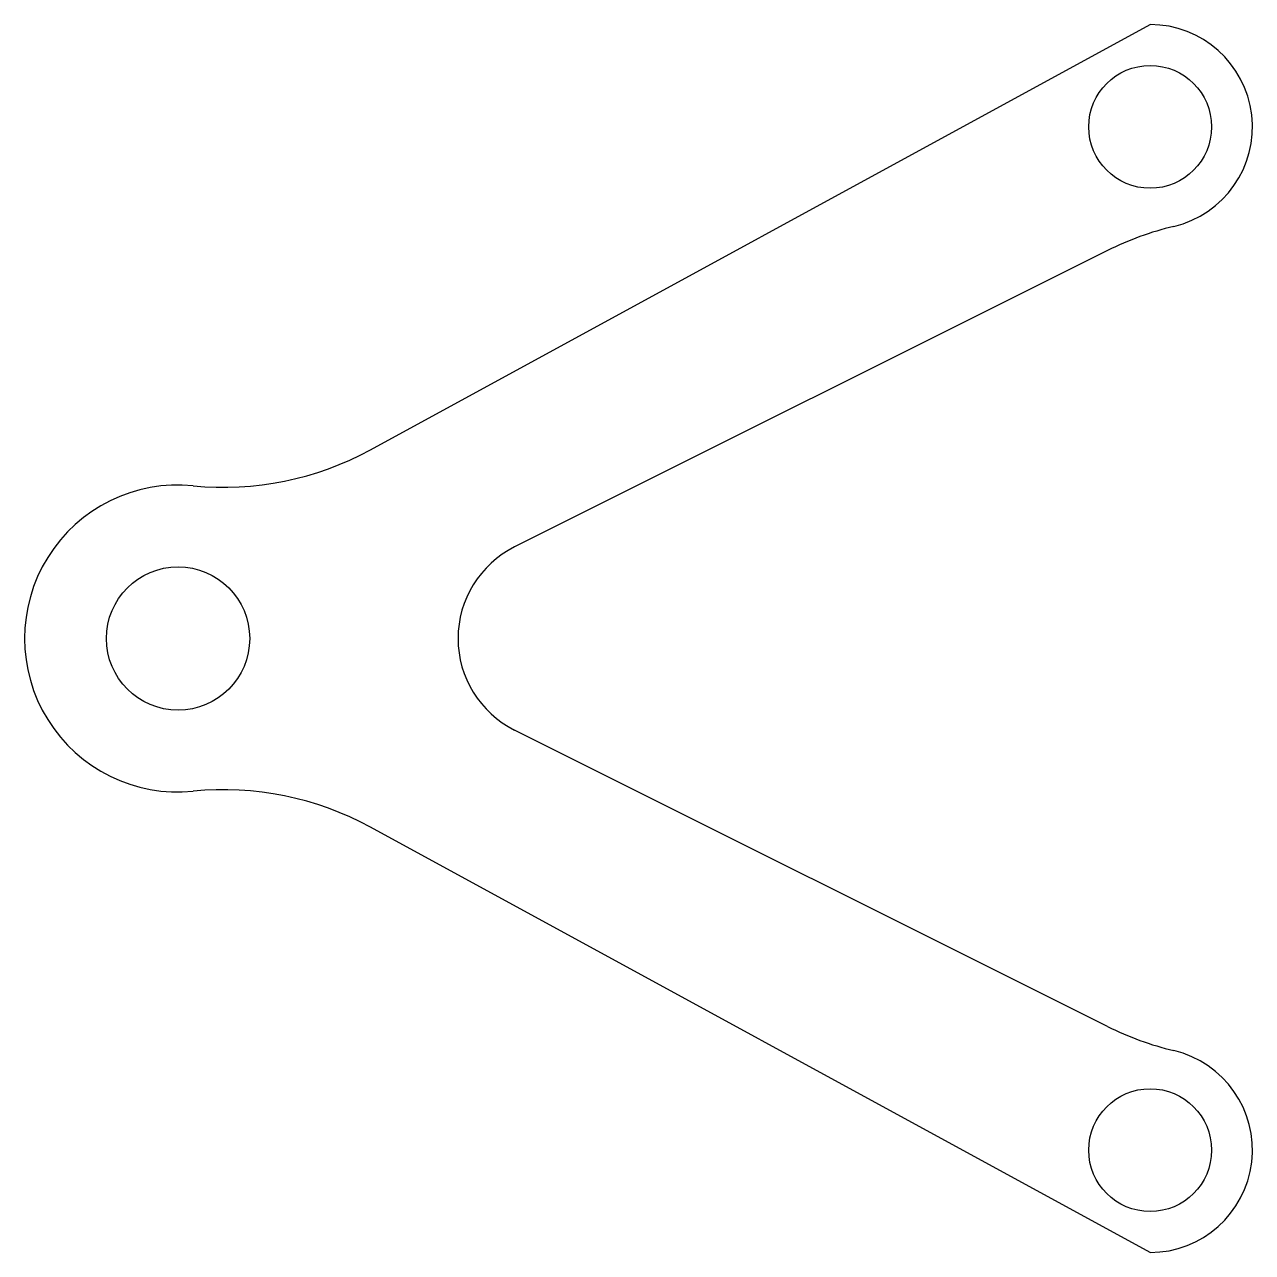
# Model space of a CAD drawing. Header units: millimetres. Extents: x 60.2 to 120.2, y 45.2 to 105.2.
import ezdxf

# ---------------------------------------------------------------- set-up
doc = ezdxf.new("R2010")
doc.units = ezdxf.units.MM

msp = doc.modelspace()

# ---------------------------------------------------------------- linework, layer by layer
for p, q in [((77.156, 84.446), (115.25, 105.224)), ((113.167, 94.183), (84.194, 79.696)), ((113.167, 56.265), (84.194, 70.752)), ((115.25, 45.224), (77.156, 66.003))]:
    msp.add_line(p, q)
for centre, radius in [((115.25, 100.224), 3), ((67.75, 75.224), 3.5), ((115.25, 50.224), 3)]:
    msp.add_circle(centre, radius)
for centre, radius, start, end in [((115.25, 100.224), 5, 283.37205, 90), ((119.875, 80.766), 15, 103.37205, 116.56505), ((69.973, 97.614), 15, 264.32935, 298.61046), ((67.75, 75.224), 7.5, 84.32935, 275.67065), ((86.43, 75.224), 5, 116.56505, 243.43495), ((69.973, 52.834), 15, 61.38954, 95.67065), ((119.875, 69.682), 15, 243.43495, 256.62795), ((115.25, 50.224), 5, 270, 76.62795)]:
    msp.add_arc(centre, radius, start, end)

doc.saveas('drawing.dxf')
